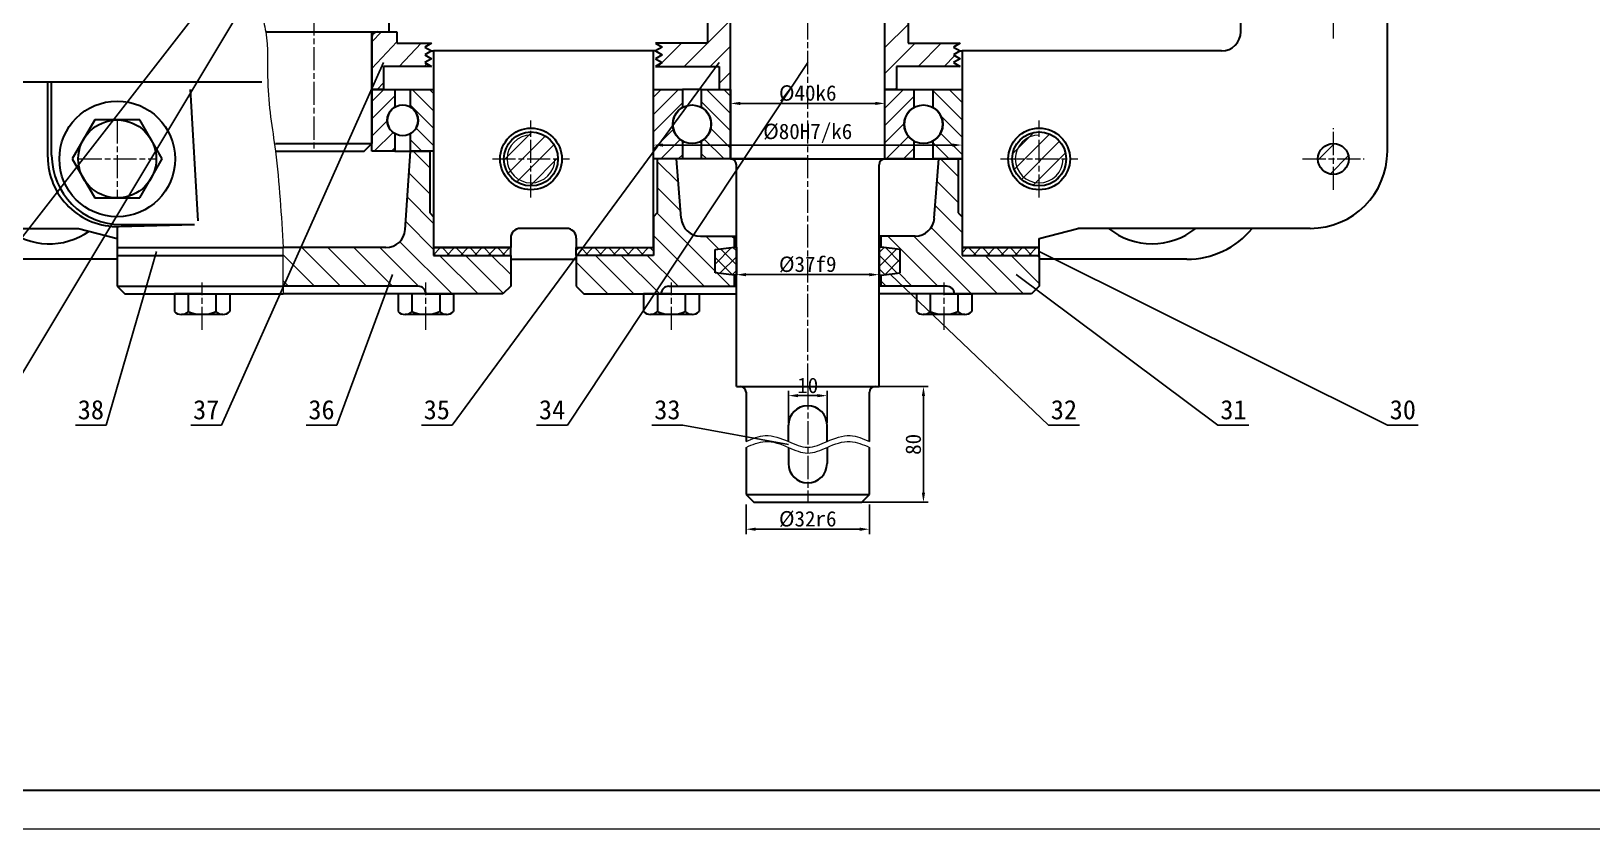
# Model space of a CAD drawing. Header units: millimetres. Extents: x 0 to 1189, y 0 to 841.
# Drawn here: x 217 to 621.5, y 0 to 206.8 of the extents above; entities that cross this region are included whole.
import ezdxf
from ezdxf import colors
from ezdxf.entities.mleader import LeaderData, LeaderLine
from ezdxf.enums import TextEntityAlignment as Align
from ezdxf.math import Vec2, Vec3

# ---------------------------------------------------------------- set-up
doc = ezdxf.new("R2010")
doc.units = ezdxf.units.MM
doc.header["$LTSCALE"] = 0.25
doc.linetypes.add('ACAD_ISO08W100', pattern=[36, 24, -3, 6, -3])
for name, color, linetype, lineweight in [('中心线', 7, 'ACAD_ISO08W100', 15), ('剖面线', 5, 'Continuous', 15), ('尺寸', 3, 'Continuous', 15), ('文字', 7, 'Continuous', 15), ('标注', 7, 'Continuous', 15), ('粗实线', 7, 'Continuous', 30), ('细实线', 7, 'Continuous', 15)]:
    doc.layers.add(name, color=color, linetype=linetype, lineweight=lineweight)
doc.styles.add('Songti', font='')
doc.styles.get("Standard").update_dxf_attribs({"font": ''})
doc.styles.get('Songti').set_extended_font_data('SimSun')
doc.styles.get('Standard').set_extended_font_data('SimSun')
doc.dimstyles.new('Songti', dxfattribs={"dimtxt": 2.5, "dimasz": 2.5, "dimexe": 1.25, "dimexo": 0.625, "dimtad": 1, "dimdec": 3, "dimdsep": 46, "dimtxsty": 'Songti', "dimcen": 2.5, "dimadec": 0, "dimazin": 0, "dimtfac": 1, "dimtdec": 3, "dimtmove": 0, "dimatfit": 3, "dimfxl": 1, "dimarcsym": 0})

# ---------------------------------------------------------------- blocks, each defined once
blk = doc.blocks.new('*D1188')
at = {"layer": 'Defpoints', "color": 0, "transparency": 16777216}
for p in [(402.27, 84.67), (434.27, 84.67), (434.27, 77.67)]:
    blk.add_point(p, dxfattribs=at)
at = {"layer": '尺寸', "color": 0, "lineweight": -2, "transparency": 16777216}
for p, q in [((402.27, 84.04), (402.27, 76.42)), ((434.27, 84.04), (434.27, 76.42)), ((404.77, 77.67), (431.77, 77.67))]:
    blk.add_line(p, q, dxfattribs=at)
at = {"layer": '尺寸', "color": 0, "transparency": 16777216}
for points in [[(404.77, 78.08), (404.77, 77.25), (402.27, 77.67)], [(431.77, 78.08), (431.77, 77.25), (434.27, 77.67)]]:
    blk.add_solid(points, dxfattribs=at)
at = {"layer": '尺寸', "color": 0, "transparency": 16777216, "insert": (418.27, 80.29), "char_height": 4, "attachment_point": 5, "style": 'Songti'}
blk.add_mtext('%%c32r6', dxfattribs=at)
blk = doc.blocks.new('*D1189')
at = {"layer": 'Defpoints', "color": 0, "transparency": 16777216}
for p in [(418.27, 114.67), (418.27, 84.67), (448.27, 84.67)]:
    blk.add_point(p, dxfattribs=at)
at = {"layer": '尺寸', "color": 0, "lineweight": -2, "transparency": 16777216}
for p, q in [((418.9, 114.67), (449.52, 114.67)), ((448.27, 112.17), (448.27, 87.17)), ((418.9, 84.67), (449.52, 84.67))]:
    blk.add_line(p, q, dxfattribs=at)
at = {"layer": '尺寸', "color": 0, "transparency": 16777216}
for points in [[(447.85, 112.17), (448.69, 112.17), (448.27, 114.67)], [(447.85, 87.17), (448.69, 87.17), (448.27, 84.67)]]:
    blk.add_solid(points, dxfattribs=at)
at = {"layer": '尺寸', "color": 0, "transparency": 16777216, "insert": (445.65, 99.67), "char_height": 4, "attachment_point": 5, "rotation": 90, "style": 'Songti'}
blk.add_mtext('80', dxfattribs=at)
blk = doc.blocks.new('*D1190')
at = {"layer": 'Defpoints', "color": 0, "transparency": 16777216}
for p in [(423.27, 112.3), (413.27, 104.67), (423.27, 104.67)]:
    blk.add_point(p, dxfattribs=at)
at = {"layer": '尺寸', "color": 0, "lineweight": -2, "transparency": 16777216}
for p, q in [((413.27, 105.29), (413.27, 113.55)), ((423.27, 105.29), (423.27, 113.55)), ((415.77, 112.3), (420.77, 112.3))]:
    blk.add_line(p, q, dxfattribs=at)
at = {"layer": '尺寸', "color": 0, "transparency": 16777216}
for points in [[(415.77, 112.72), (415.77, 111.89), (413.27, 112.3)], [(420.77, 112.72), (420.77, 111.89), (423.27, 112.3)]]:
    blk.add_solid(points, dxfattribs=at)
at = {"layer": '尺寸', "color": 0, "transparency": 16777216, "insert": (418.27, 114.93), "char_height": 4, "attachment_point": 5, "style": 'Songti'}
blk.add_mtext('10', dxfattribs=at)
blk = doc.blocks.new('*D1195')
at = {"layer": 'Defpoints', "color": 0, "transparency": 16777216}
for p in [(398.27, 188.07), (438.27, 188.07), (438.27, 188.07)]:
    blk.add_point(p, dxfattribs=at)
at = {"layer": '尺寸', "color": 0, "lineweight": -2, "transparency": 16777216}
for p, q in [((398.27, 188.69), (398.27, 189.32)), ((400.77, 188.07), (435.77, 188.07)), ((438.27, 188.69), (438.27, 189.32))]:
    blk.add_line(p, q, dxfattribs=at)
at = {"layer": '尺寸', "color": 0, "transparency": 16777216}
for points in [[(400.77, 188.48), (400.77, 187.65), (398.27, 188.07)], [(435.77, 188.48), (435.77, 187.65), (438.27, 188.07)]]:
    blk.add_solid(points, dxfattribs=at)
at = {"layer": '尺寸', "color": 0, "transparency": 16777216, "insert": (418.27, 190.69), "char_height": 4, "attachment_point": 5, "style": 'Songti'}
blk.add_mtext('%%c40k6', dxfattribs=at)
blk = doc.blocks.new('*D1196')
at = {"layer": 'Defpoints', "color": 0, "transparency": 16777216}
for p in [(378.27, 177.27), (458.27, 177.27), (458.27, 177.27)]:
    blk.add_point(p, dxfattribs=at)
at = {"layer": '尺寸', "color": 0, "lineweight": -2, "transparency": 16777216}
for p, q in [((378.27, 177.89), (378.27, 178.52)), ((458.27, 177.89), (458.27, 178.52)), ((380.77, 177.27), (455.77, 177.27))]:
    blk.add_line(p, q, dxfattribs=at)
at = {"layer": '尺寸', "color": 0, "transparency": 16777216}
for points in [[(380.77, 177.68), (380.77, 176.85), (378.27, 177.27)], [(455.77, 177.68), (455.77, 176.85), (458.27, 177.27)]]:
    blk.add_solid(points, dxfattribs=at)
at = {"layer": '尺寸', "color": 0, "transparency": 16777216, "insert": (418.27, 180.33), "char_height": 4, "attachment_point": 5, "style": 'Songti'}
blk.add_mtext('%%c80H7/k6', dxfattribs=at)
blk = doc.blocks.new('*D1200')
at = {"layer": 'Defpoints', "color": 0, "transparency": 16777216}
for p in [(399.77, 143.67), (436.77, 143.67), (436.77, 143.67)]:
    blk.add_point(p, dxfattribs=at)
at = {"layer": '尺寸', "color": 0, "lineweight": -2, "transparency": 16777216}
for p, q in [((399.77, 144.29), (399.77, 144.92)), ((402.27, 143.67), (434.27, 143.67)), ((436.77, 144.29), (436.77, 144.92))]:
    blk.add_line(p, q, dxfattribs=at)
at = {"layer": '尺寸', "color": 0, "transparency": 16777216}
for points in [[(402.27, 144.08), (402.27, 143.25), (399.77, 143.67)], [(434.27, 144.08), (434.27, 143.25), (436.77, 143.67)]]:
    blk.add_solid(points, dxfattribs=at)
at = {"layer": '尺寸', "color": 0, "transparency": 16777216, "insert": (418.27, 146.29), "char_height": 4, "attachment_point": 5, "style": 'Songti'}
blk.add_mtext('%%c37f9', dxfattribs=at)
blk = doc.blocks.new('_None')

msp = doc.modelspace()

# ---------------------------------------------------------------- hatches: boundary and pattern name
at = {"layer": '剖面线'}
h = msp.add_hatch(dxfattribs=at)
h.set_pattern_fill('ANSI31', color=256, scale=1.5, style=0)
h.paths.add_polyline_path([(398.27, 214.17), (392.27, 214.17), (392.27, 203.67), (378.77, 203.67), (380.5, 202.67), (378.77, 201.67), (380.5, 200.67), (378.77, 199.67), (380.5, 198.67), (378.77, 197.67), (395.27, 197.67), (395.27, 191.67), (398.27, 191.67)], flags=16)
h = msp.add_hatch(dxfattribs=at)
h.set_pattern_fill('ANSI31', color=256, scale=1.5, style=0)
h.paths.add_polyline_path([(438.27, 214.17), (444.27, 214.17), (444.27, 203.67), (457.77, 203.67), (456.04, 202.67), (457.77, 201.67), (456.04, 200.67), (457.77, 199.67), (456.04, 198.67), (457.77, 197.67), (441.27, 197.67), (441.27, 191.67), (438.27, 191.67)], flags=16)
h = msp.add_hatch(dxfattribs=at)
h.set_pattern_fill('ANSI31', color=256, scale=1.5, angle=1.5, style=0)
h.paths.add_polyline_path([(305.27, 206.67), (311.77, 206.67), (311.77, 203.67), (320.77, 203.67), (319.04, 202.67), (320.77, 201.67), (319.04, 200.67), (320.77, 199.67), (319.04, 198.67), (320.77, 197.67), (308.27, 197.67), (308.27, 191.67), (305.27, 191.67)], flags=16)
h = msp.add_hatch(dxfattribs=at)
h.set_pattern_fill('ANSI31', color=256, style=0)
edge = h.paths.add_edge_path(flags=16)
edge.add_line((305.27, 183.67), (305.27, 191.67))
edge.add_line((305.27, 191.67), (311.27, 191.67))
edge.add_line((311.27, 191.67), (311.27, 187.13))
edge.add_arc((313.27, 183.67), 4, 120, 240)
edge.add_line((311.27, 180.2), (311.27, 175.67))
edge.add_line((311.27, 175.67), (305.27, 175.67))
edge.add_line((305.27, 175.67), (305.27, 183.67))
h = msp.add_hatch(dxfattribs=at)
h.set_pattern_fill('ANSI31', color=256, angle=90, style=0)
edge = h.paths.add_edge_path(flags=16)
edge.add_line((321.27, 183.67), (321.27, 175.67))
edge.add_line((321.27, 175.67), (315.27, 175.67))
edge.add_line((315.27, 175.67), (315.27, 180.2))
edge.add_arc((313.27, 183.67), 4, 300, 420)
edge.add_line((315.27, 187.13), (315.27, 191.67))
edge.add_line((315.27, 191.67), (321.27, 191.67))
edge.add_line((321.27, 191.67), (321.27, 183.67))
h = msp.add_hatch(dxfattribs=at)
h.set_pattern_fill('ANSI31', color=256, style=0)
edge = h.paths.add_edge_path(flags=16)
edge.add_line((378.27, 182.67), (378.27, 191.67))
edge.add_line((378.27, 191.67), (385.77, 191.67))
edge.add_line((385.77, 191.67), (385.77, 187))
edge.add_arc((388.27, 182.67), 5, 120, 240)
edge.add_line((385.77, 178.34), (385.77, 173.67))
edge.add_line((385.77, 173.67), (378.27, 173.67))
edge.add_line((378.27, 173.67), (378.27, 182.67))
h = msp.add_hatch(dxfattribs=at)
h.set_pattern_fill('ANSI31', color=256, angle=90, style=0)
edge = h.paths.add_edge_path(flags=16)
edge.add_line((398.27, 182.67), (398.27, 173.67))
edge.add_line((398.27, 173.67), (390.77, 173.67))
edge.add_line((390.77, 173.67), (390.77, 178.34))
edge.add_arc((388.27, 182.67), 5, 300, 420)
edge.add_line((390.77, 187), (390.77, 191.67))
edge.add_line((390.77, 191.67), (398.27, 191.67))
edge.add_line((398.27, 191.67), (398.27, 182.67))
h = msp.add_hatch(dxfattribs=at)
h.set_pattern_fill('ANSI31', color=256, style=0)
edge = h.paths.add_edge_path(flags=16)
edge.add_line((438.27, 182.67), (438.27, 191.67))
edge.add_line((438.27, 191.67), (445.77, 191.67))
edge.add_line((445.77, 191.67), (445.77, 187))
edge.add_arc((448.27, 182.67), 5, 120, 240)
edge.add_line((445.77, 178.34), (445.77, 173.67))
edge.add_line((445.77, 173.67), (438.27, 173.67))
edge.add_line((438.27, 173.67), (438.27, 182.67))
h = msp.add_hatch(dxfattribs=at)
h.set_pattern_fill('ANSI31', color=256, angle=90, style=0)
edge = h.paths.add_edge_path(flags=16)
edge.add_line((458.27, 182.67), (458.27, 173.67))
edge.add_line((458.27, 173.67), (450.77, 173.67))
edge.add_line((450.77, 173.67), (450.77, 178.34))
edge.add_arc((448.27, 182.67), 5, 300, 420)
edge.add_line((450.77, 187), (450.77, 191.67))
edge.add_line((450.77, 191.67), (458.27, 191.67))
edge.add_line((458.27, 191.67), (458.27, 182.67))
h = msp.add_hatch(dxfattribs=at)
h.set_pattern_fill('ANSI31', color=256, style=0)
edge = h.paths.add_edge_path(flags=16)
edge.add_arc((346.53, 173.67), 7, 0, 360)
h = msp.add_hatch(dxfattribs=at)
h.set_pattern_fill('ANSI31', color=256, style=0)
edge = h.paths.add_edge_path(flags=16)
edge.add_arc((478.27, 173.67), 7, 0, 360)
h = msp.add_hatch(dxfattribs=at)
h.set_pattern_fill('ANSI31', color=256, style=0)
edge = h.paths.add_edge_path(flags=16)
edge.add_arc((478.27, 173.67), 7, 0, 360)
h = msp.add_hatch(dxfattribs=at)
h.set_pattern_fill('ANSI31', color=256, scale=1.5, angle=90, style=0)
edge = h.paths.add_edge_path(flags=16)
edge.add_arc((308.93, 155.67), 5, 270, 356.1859)
edge.add_line((313.92, 155.33), (315.27, 175.67))
edge.add_line((315.27, 175.67), (320.27, 175.67))
edge.add_line((320.27, 175.67), (320.27, 159.67))
edge.add_line((320.27, 159.67), (321.27, 158.67))
edge.add_line((321.27, 158.67), (321.27, 150.67))
edge.add_line((321.27, 150.67), (321.27, 148.67))
edge.add_line((321.27, 148.67), (326.77, 148.67))
edge.add_line((326.77, 148.67), (335.77, 148.67))
edge.add_line((335.77, 148.67), (341.27, 148.67))
edge.add_line((341.27, 148.67), (341.27, 140.67))
edge.add_line((341.27, 140.67), (339.27, 138.67))
edge.add_line((339.27, 138.67), (335.77, 138.67))
edge.add_line((335.77, 138.67), (326.77, 138.67))
edge.add_line((326.77, 138.67), (319.27, 138.67))
edge.add_arc((317.27, 138.67), 2, 0, 90)
edge.add_line((317.27, 140.67), (290.27, 140.67))
edge.add_line((290.27, 140.67), (282.27, 140.67))
edge.add_line((282.27, 140.67), (282.27, 150.67))
edge.add_line((282.27, 150.67), (308.93, 150.67))
h = msp.add_hatch(dxfattribs=at)
h.set_pattern_fill('ANSI31', color=256, scale=1.5, style=0)
edge = h.paths.add_edge_path(flags=16)
edge.add_arc((554.54, 173.67), 4, 0, 360)
h = msp.add_hatch(dxfattribs=at)
h.set_pattern_fill('ANSI31', color=256, scale=1.5, angle=90, style=0)
edge = h.paths.add_edge_path(flags=16)
edge.add_arc((390.44, 158.67), 5, 184.3841, 270)
edge.add_line((390.44, 153.67), (399.27, 153.67))
edge.add_line((399.27, 153.67), (399.27, 150.78))
edge.add_line((399.27, 150.78), (394.27, 150.17))
edge.add_line((394.27, 150.17), (394.27, 144.17))
edge.add_line((394.27, 144.17), (399.27, 143.55))
edge.add_line((399.27, 143.55), (399.27, 140.67))
edge.add_line((399.27, 140.67), (382.27, 140.67))
edge.add_arc((382.27, 138.67), 2, 90, 180)
edge.add_line((380.27, 138.67), (372.77, 138.67))
edge.add_line((372.77, 138.67), (363.77, 138.67))
edge.add_line((363.77, 138.67), (360.27, 138.67))
edge.add_line((360.27, 138.67), (358.27, 140.67))
edge.add_line((358.27, 140.67), (358.27, 148.67))
edge.add_line((358.27, 148.67), (363.77, 148.67))
edge.add_line((363.77, 148.67), (372.77, 148.67))
edge.add_line((372.77, 148.67), (378.27, 148.67))
edge.add_line((378.27, 148.67), (378.27, 150.67))
edge.add_line((378.27, 150.67), (378.27, 158.67))
edge.add_line((378.27, 158.67), (379.27, 159.67))
edge.add_line((379.27, 159.67), (379.27, 173.67))
edge.add_line((379.27, 173.67), (384.27, 173.67))
edge.add_line((384.27, 173.67), (385.45, 158.28))
h = msp.add_hatch(dxfattribs=at)
h.set_pattern_fill('ANSI31', color=256, scale=1.5, angle=90, style=0)
edge = h.paths.add_edge_path(flags=16)
edge.add_arc((446.11, 158.67), 5, 270, 355.6159)
edge.add_line((451.09, 158.28), (452.27, 173.67))
edge.add_line((452.27, 173.67), (457.27, 173.67))
edge.add_line((457.27, 173.67), (457.27, 159.67))
edge.add_line((457.27, 159.67), (458.27, 158.67))
edge.add_line((458.27, 158.67), (458.27, 150.67))
edge.add_line((458.27, 150.67), (458.27, 148.67))
edge.add_line((458.27, 148.67), (463.77, 148.67))
edge.add_line((463.77, 148.67), (472.77, 148.67))
edge.add_line((472.77, 148.67), (478.27, 148.67))
edge.add_line((478.27, 148.67), (478.27, 140.67))
edge.add_line((478.27, 140.67), (476.27, 138.67))
edge.add_line((476.27, 138.67), (472.77, 138.67))
edge.add_line((472.77, 138.67), (463.77, 138.67))
edge.add_line((463.77, 138.67), (456.27, 138.67))
edge.add_arc((454.27, 138.67), 2, 0, 90)
edge.add_line((454.27, 140.67), (437.27, 140.67))
edge.add_line((437.27, 140.67), (437.27, 143.55))
edge.add_line((437.27, 143.55), (442.27, 144.17))
edge.add_line((442.27, 144.17), (442.27, 150.17))
edge.add_line((442.27, 150.17), (437.27, 150.78))
edge.add_line((437.27, 150.78), (437.27, 153.67))
edge.add_line((437.27, 153.67), (446.11, 153.67))
h = msp.add_hatch(dxfattribs=at)
h.set_pattern_fill('ANSI37', color=256, scale=0.8, style=0)
h.paths.add_polyline_path([(341.27, 148.67), (341.27, 150.67), (321.27, 150.67), (321.27, 148.67)], flags=16)
h = msp.add_hatch(dxfattribs=at)
h.set_pattern_fill('ANSI37', color=256, scale=0.8, style=0)
h.paths.add_polyline_path([(358.27, 148.67), (358.27, 150.67), (378.27, 150.67), (378.27, 148.67)], flags=16)
h = msp.add_hatch(dxfattribs=at)
h.set_pattern_fill('ANSI37', color=256, scale=0.8, style=0)
h.paths.add_polyline_path([(399.77, 147.17), (399.77, 143.55), (399.27, 143.55), (394.27, 144.17), (394.27, 150.17), (399.27, 150.78), (399.77, 150.78)], flags=16)
h = msp.add_hatch(dxfattribs=at)
h.set_pattern_fill('ANSI37', color=256, scale=0.8, style=0)
h.paths.add_polyline_path([(436.77, 147.17), (436.77, 143.55), (437.27, 143.55), (442.27, 144.17), (442.27, 150.17), (437.27, 150.78), (436.77, 150.78)], flags=16)
h = msp.add_hatch(dxfattribs=at)
h.set_pattern_fill('ANSI37', color=256, scale=0.8, style=0)
h.paths.add_polyline_path([(478.27, 148.67), (478.27, 150.67), (458.27, 150.67), (458.27, 148.67)], flags=16)

# ---------------------------------------------------------------- linework, layer by layer
at = {"layer": '中心线'}
for p, q in [((290.27, 373.67), (290.27, 175.67)), ((418.27, 114.67), (418.27, 314.67)), ((554.54, 204.92), (554.54, 224.92)), ((239.27, 183.67), (239.27, 163.67)), ((346.53, 163.67), (346.53, 183.67)), ((346.53, 163.67), (346.53, 183.67)), ((478.27, 163.67), (478.27, 183.67)), ((478.27, 163.67), (478.27, 183.67)), ((478.27, 163.67), (478.27, 183.67)), ((478.27, 163.67), (478.27, 183.67)), ((554.54, 165.67), (554.54, 181.67)), ((229.27, 173.67), (249.27, 173.67)), ((336.53, 173.67), (356.53, 173.67)), ((336.53, 173.67), (356.53, 173.67)), ((468.27, 173.67), (488.27, 173.67)), ((468.27, 173.67), (488.27, 173.67)), ((468.27, 173.67), (488.27, 173.67)), ((468.27, 173.67), (488.27, 173.67)), ((546.54, 173.67), (562.54, 173.67)), ((261.28, 129.37), (261.28, 141.67)), ((319.26, 129.37), (319.26, 141.67)), ((382.92, 129.37), (382.92, 141.67)), ((453.63, 129.37), (453.63, 141.67)), ((418.27, 114.67), (418.27, 84.67))]:
    msp.add_line(p, q, dxfattribs=at)
at = {"layer": '文字'}
msp.add_line((0, 0), (1189, 0), dxfattribs=at)
at = {"layer": '粗实线'}
for p, q in [((530.54, 206.67), (530.54, 244.17)), ((568.54, 175.67), (568.54, 244.17)), ((398.27, 173.67), (398.27, 214.67)), ((438.27, 173.67), (438.27, 214.67)), ((309.77, 206.67), (309.77, 211.67)), ((392.27, 214.17), (392.27, 203.67)), ((398.27, 191.67), (398.27, 214.17)), ((438.27, 191.67), (438.27, 214.17)), ((444.27, 214.17), (444.27, 203.67)), ((277.77, 206.67), (309.77, 206.67)), ((305.27, 206.67), (311.77, 206.67)), ((305.27, 191.67), (305.27, 206.67)), ((306.77, 206.67), (309.77, 206.67)), ((311.77, 206.67), (311.77, 203.67)), ((305.27, 205.17), (305.27, 177.67)), ((311.77, 203.67), (320.77, 203.67)), ((320.77, 203.67), (319.04, 202.67)), ((319.04, 202.67), (320.77, 201.67)), ((392.27, 203.67), (378.77, 203.67)), ((378.77, 203.67), (380.5, 202.67)), ((380.5, 202.67), (378.77, 201.67)), ((444.27, 203.67), (457.77, 203.67)), ((457.77, 203.67), (456.04, 202.67)), ((456.04, 202.67), (457.77, 201.67)), ((320.77, 201.67), (319.04, 200.67)), ((319.04, 200.67), (320.77, 199.67)), ((320.77, 199.67), (319.04, 198.67)), ((319.04, 198.67), (320.77, 197.67)), ((320.77, 201.67), (321.27, 201.67)), ((321.27, 201.67), (321.27, 150.67)), ((321.27, 201.67), (321.27, 150.67)), ((378.27, 201.67), (321.27, 201.67)), ((378.27, 150.67), (378.27, 201.67)), ((378.77, 201.67), (378.27, 201.67)), ((378.77, 201.67), (380.5, 200.67)), ((380.5, 200.67), (378.77, 199.67)), ((378.77, 199.67), (380.5, 198.67)), ((380.5, 198.67), (378.77, 197.67)), ((457.77, 201.67), (456.04, 200.67)), ((456.04, 200.67), (457.77, 199.67)), ((457.77, 199.67), (456.04, 198.67)), ((456.04, 198.67), (457.77, 197.67)), ((457.77, 201.67), (458.27, 201.67)), ((525.54, 201.67), (458.27, 201.67)), ((458.27, 201.67), (458.27, 150.67)), ((320.77, 197.67), (308.27, 197.67)), ((308.27, 197.67), (308.27, 191.67)), ((378.77, 197.67), (395.27, 197.67)), ((395.27, 197.67), (395.27, 191.67)), ((457.77, 197.67), (441.27, 197.67)), ((441.27, 197.67), (441.27, 191.67)), ((205.67, 193.67), (276.77, 193.67)), ((221.27, 174.15), (221.27, 193.67)), ((222.27, 174.67), (222.27, 193.67)), ((260.27, 157.67), (258.27, 191.67)), ((305.27, 183.67), (305.27, 191.67)), ((305.27, 191.67), (311.27, 191.67)), ((308.27, 191.67), (305.27, 191.67)), ((311.27, 191.67), (311.27, 187.13)), ((311.27, 191.67), (315.27, 191.67)), ((315.27, 187.13), (315.27, 191.67)), ((315.27, 191.67), (321.27, 191.67)), ((321.27, 191.67), (321.27, 183.67)), ((378.27, 182.67), (378.27, 191.67)), ((378.27, 191.67), (385.77, 191.67)), ((385.77, 191.67), (385.77, 187)), ((390.77, 191.67), (385.77, 191.67)), ((390.77, 187), (390.77, 191.67)), ((390.77, 191.67), (398.27, 191.67)), ((395.27, 191.67), (398.27, 191.67)), ((398.27, 191.67), (398.27, 182.67)), ((438.27, 182.67), (438.27, 191.67)), ((438.27, 191.67), (445.77, 191.67)), ((441.27, 191.67), (438.27, 191.67)), ((445.77, 191.67), (445.77, 187)), ((445.77, 191.67), (450.77, 191.67)), ((450.77, 187), (450.77, 191.67)), ((450.77, 191.67), (458.27, 191.67)), ((458.27, 191.67), (458.27, 182.67)), ((233.43, 183.78), (227.6, 173.67)), ((245.11, 183.78), (233.43, 183.78)), ((250.95, 173.67), (245.11, 183.78)), ((305.27, 175.67), (305.27, 183.67)), ((321.27, 183.67), (321.27, 175.67)), ((378.27, 173.67), (378.27, 182.67)), ((398.27, 182.67), (398.27, 173.67)), ((438.27, 173.67), (438.27, 182.67)), ((458.27, 182.67), (458.27, 173.67)), ((311.27, 180.2), (311.27, 175.67)), ((315.27, 175.67), (315.27, 180.2)), ((385.77, 178.34), (385.77, 173.67)), ((390.77, 173.67), (390.77, 178.34)), ((445.77, 178.34), (445.77, 173.67)), ((450.77, 173.67), (450.77, 178.34)), ((280.27, 177.67), (305.27, 177.67)), ((280.27, 175.67), (303.27, 175.67)), ((303.27, 175.67), (305.27, 177.67)), ((311.27, 175.67), (305.27, 175.67)), ((311.27, 175.67), (315.27, 175.67)), ((313.92, 155.33), (315.27, 175.67)), ((321.27, 175.67), (315.27, 175.67)), ((315.27, 175.67), (320.27, 175.67)), ((320.27, 175.67), (320.27, 159.67)), ((227.6, 173.67), (233.43, 163.56)), ((245.11, 163.56), (250.95, 173.67)), ((385.77, 173.67), (378.27, 173.67)), ((418.27, 173.67), (378.27, 173.67)), ((384.27, 173.67), (379.27, 173.67)), ((379.27, 173.67), (379.27, 159.67)), ((385.45, 158.28), (384.27, 173.67)), ((390.77, 173.67), (385.77, 173.67)), ((398.27, 173.67), (390.77, 173.67)), ((398.27, 173.67), (438.27, 173.67)), ((399.77, 114.67), (399.77, 172.17)), ((418.27, 173.67), (458.27, 173.67)), ((436.77, 114.67), (436.77, 172.17)), ((445.77, 173.67), (438.27, 173.67)), ((445.77, 173.67), (450.77, 173.67)), ((458.27, 173.67), (450.77, 173.67)), ((451.09, 158.28), (452.27, 173.67)), ((452.27, 173.67), (457.27, 173.67)), ((457.27, 173.67), (457.27, 159.67)), ((233.43, 163.56), (245.11, 163.56)), ((320.27, 159.67), (321.27, 158.67)), ((321.27, 158.67), (321.27, 150.67)), ((379.27, 159.67), (378.27, 158.67)), ((378.27, 158.67), (378.27, 150.67)), ((457.27, 159.67), (458.27, 158.67)), ((458.27, 158.67), (458.27, 150.67)), ((180.67, 155.67), (229.27, 155.67)), ((229.27, 155.67), (239.27, 153.08)), ((239.27, 156.17), (239.27, 150.67)), ((239.74, 156.15), (259.27, 156.67)), ((240.27, 156.67), (259.27, 156.67)), ((343.79, 155.67), (343.79, 155.67)), ((355.75, 155.67), (343.79, 155.67)), ((478.27, 153.08), (488.27, 155.67)), ((548.54, 155.67), (488.27, 155.67)), ((239.27, 150.67), (282.27, 150.67)), ((239.27, 150.67), (239.27, 140.67)), ((308.93, 150.67), (282.27, 150.67)), ((321.27, 150.67), (321.27, 148.67)), ((341.27, 150.67), (321.27, 150.67)), ((321.27, 150.67), (321.27, 148.67)), ((321.27, 150.67), (321.27, 150.67)), ((321.27, 150.67), (341.27, 150.67)), ((341.27, 153.15), (341.27, 150.67)), ((341.27, 148.67), (341.27, 150.67)), ((358.27, 153.15), (358.27, 150.67)), ((358.27, 150.67), (378.27, 150.67)), ((358.27, 148.67), (358.27, 150.67)), ((358.27, 150.67), (378.27, 150.67)), ((378.27, 150.67), (378.27, 150.67)), ((378.27, 150.67), (378.27, 148.67)), ((378.27, 150.67), (378.27, 148.67)), ((390.44, 153.67), (399.27, 153.67)), ((394.27, 150.17), (399.27, 150.78)), ((394.27, 150.17), (399.27, 150.78)), ((394.27, 144.17), (394.27, 150.17)), ((394.27, 144.17), (394.27, 150.17)), ((399.27, 150.78), (399.27, 153.67)), ((399.27, 153.67), (399.77, 153.67)), ((399.27, 150.78), (399.77, 150.78)), ((399.77, 150.78), (399.77, 147.17)), ((437.27, 153.67), (436.77, 153.67)), ((437.27, 150.78), (436.77, 150.78)), ((436.77, 150.78), (436.77, 147.17)), ((446.11, 153.67), (437.27, 153.67)), ((437.27, 150.78), (437.27, 153.67)), ((442.27, 150.17), (437.27, 150.78)), ((442.27, 150.17), (437.27, 150.78)), ((442.27, 144.17), (442.27, 150.17)), ((442.27, 144.17), (442.27, 150.17)), ((458.27, 150.67), (458.27, 150.67)), ((458.27, 150.67), (478.27, 150.67)), ((458.27, 150.67), (458.27, 148.67)), ((478.27, 150.67), (458.27, 150.67)), ((458.27, 150.67), (458.27, 148.67)), ((478.27, 150.67), (478.27, 153.08)), ((478.27, 148.67), (478.27, 150.67)), ((239.27, 147.67), (212.67, 147.67)), ((239.27, 148.67), (282.27, 148.67)), ((321.27, 148.67), (326.77, 148.67)), ((321.27, 148.67), (341.27, 148.67)), ((326.77, 148.67), (335.77, 148.67)), ((335.77, 148.67), (341.27, 148.67)), ((341.27, 148.67), (341.27, 140.67)), ((341.27, 147.67), (358.27, 147.67)), ((363.77, 148.67), (358.27, 148.67)), ((358.27, 148.67), (358.27, 140.67)), ((378.27, 148.67), (358.27, 148.67)), ((372.77, 148.67), (363.77, 148.67)), ((378.27, 148.67), (372.77, 148.67)), ((399.77, 147.17), (399.77, 143.55)), ((436.77, 147.17), (436.77, 143.55)), ((458.27, 148.67), (463.77, 148.67)), ((458.27, 148.67), (478.27, 148.67)), ((463.77, 148.67), (472.77, 148.67)), ((472.77, 148.67), (478.27, 148.67)), ((478.27, 148.67), (478.27, 140.67)), ((516.54, 147.67), (478.27, 147.67)), ((399.27, 143.55), (394.27, 144.17)), ((399.27, 143.55), (394.27, 144.17)), ((399.27, 140.67), (399.27, 143.55)), ((399.77, 143.55), (399.27, 143.55)), ((436.77, 143.55), (437.27, 143.55)), ((437.27, 143.55), (442.27, 144.17)), ((437.27, 143.55), (442.27, 144.17)), ((437.27, 140.67), (437.27, 143.55)), ((239.27, 140.67), (241.27, 138.67)), ((239.27, 140.67), (282.27, 140.67)), ((241.27, 138.67), (282.27, 138.67)), ((261.28, 138.67), (254.09, 138.67)), ((254.09, 138.67), (254.09, 138.67)), ((254.09, 138.67), (254.09, 134.11)), ((257.68, 138.67), (257.68, 134.11)), ((261.28, 138.67), (268.47, 138.67)), ((264.87, 138.67), (264.87, 134.11)), ((268.47, 138.67), (268.47, 138.67)), ((268.47, 138.67), (268.47, 134.11)), ((290.27, 140.67), (282.27, 140.67)), ((319.27, 138.67), (282.27, 138.67)), ((317.27, 140.67), (290.27, 140.67)), ((319.26, 138.67), (312.07, 138.67)), ((312.07, 138.67), (312.07, 138.67)), ((312.07, 138.67), (312.07, 134.11)), ((315.67, 138.67), (315.67, 134.11)), ((319.26, 138.67), (326.45, 138.67)), ((326.77, 138.67), (319.27, 138.67)), ((319.27, 138.67), (319.27, 138.67)), ((322.86, 138.67), (322.86, 134.11)), ((326.45, 138.67), (326.45, 138.67)), ((326.45, 138.67), (326.45, 134.11)), ((335.77, 138.67), (326.77, 138.67)), ((339.27, 138.67), (335.77, 138.67)), ((341.27, 140.67), (339.27, 138.67)), ((358.27, 140.67), (360.27, 138.67)), ((360.27, 138.67), (363.77, 138.67)), ((363.77, 138.67), (372.77, 138.67)), ((372.77, 138.67), (380.27, 138.67)), ((382.92, 138.67), (375.73, 138.67)), ((375.73, 138.67), (375.73, 138.67)), ((375.73, 138.67), (375.73, 134.11)), ((379.32, 138.67), (379.32, 134.11)), ((380.27, 138.67), (380.27, 138.67)), ((380.27, 138.67), (399.77, 138.67)), ((382.27, 140.67), (399.27, 140.67)), ((382.92, 138.67), (390.11, 138.67)), ((386.51, 138.67), (386.51, 134.11)), ((390.11, 138.67), (390.11, 138.67)), ((390.11, 138.67), (390.11, 134.11)), ((399.27, 140.67), (399.77, 140.67)), ((437.27, 140.67), (436.77, 140.67)), ((456.27, 138.67), (436.77, 138.67)), ((454.27, 140.67), (437.27, 140.67)), ((453.63, 138.67), (446.44, 138.67)), ((446.44, 138.67), (446.44, 138.67)), ((446.44, 138.67), (446.44, 134.11)), ((450.03, 138.67), (450.03, 134.11)), ((453.63, 138.67), (460.82, 138.67)), ((463.77, 138.67), (456.27, 138.67)), ((456.27, 138.67), (456.27, 138.67)), ((457.22, 138.67), (457.22, 134.11)), ((460.82, 138.67), (460.82, 138.67)), ((460.82, 138.67), (460.82, 134.11)), ((472.77, 138.67), (463.77, 138.67)), ((476.27, 138.67), (472.77, 138.67)), ((478.27, 140.67), (476.27, 138.67)), ((266.67, 133.37), (255.89, 133.37)), ((324.65, 133.37), (313.87, 133.37)), ((388.31, 133.37), (377.52, 133.37)), ((459.02, 133.37), (448.23, 133.37)), ((399.77, 114.67), (436.77, 114.67)), ((402.27, 113.17), (402.27, 100.43)), ((434.27, 100.43), (434.27, 113.17)), ((413.27, 100.43), (413.27, 104.67)), ((423.27, 100.43), (423.27, 104.67)), ((402.27, 98.9), (402.27, 86.67)), ((413.27, 98.9), (413.27, 94.67)), ((423.27, 98.9), (423.27, 94.67)), ((434.27, 86.67), (434.27, 98.9)), ((402.27, 86.67), (404.27, 84.67)), ((402.27, 86.67), (434.27, 86.67)), ((432.27, 84.67), (434.27, 86.67)), ((404.27, 84.67), (432.27, 84.67)), ((25, 10), (1179, 10))]:
    msp.add_line(p, q, dxfattribs=at)
for centre, radius in [((239.27, 173.67), 15), ((313.27, 183.67), 4), ((388.27, 182.67), 5), ((448.27, 182.67), 5), ((239.27, 173.67), 10.11), ((346.53, 173.67), 8), ((346.53, 173.67), 7), ((478.27, 173.67), 8), ((478.27, 173.67), 8), ((478.27, 173.67), 7), ((478.27, 173.67), 7), ((554.54, 173.67), 4)]:
    msp.add_circle(centre, radius, dxfattribs=at)
for centre, radius, start, end in [((306.77, 205.17), 1.5, 90, 180), ((525.54, 206.67), 5, 270, 0), ((313.27, 183.67), 4, 120, 240), ((313.27, 183.67), 4, 300, 60), ((388.27, 182.67), 5, 120, 240), ((388.27, 182.67), 5, 300, 60), ((448.27, 182.67), 5, 120, 240), ((448.27, 182.67), 5, 300, 60), ((239.27, 174.15), 18, 180, 271.5074), ((240.27, 174.67), 18, 180, 270), ((548.54, 175.67), 20, 270, 0), ((398.27, 172.17), 1.5, 0, 90), ((438.27, 172.17), 1.5, 90, 180), ((390.44, 158.67), 5, 184.3841, 270), ((446.11, 158.67), 5, 270, 355.6159), ((221.67, 169.67), 18, 231.0576, 305.1613), ((308.93, 155.67), 5, 270, 356.1859), ((343.79, 153.15), 2.52, 90, 180), ((355.75, 153.15), 2.52, 0, 90), ((507.54, 169.67), 18, 231.0576, 308.9424), ((516.54, 169.67), 22, 270, 320.4788), ((317.27, 138.67), 2, 0, 90), ((382.27, 138.67), 2, 90, 180), ((454.27, 138.67), 2, 0, 90), ((255.89, 135.91), 2.54, 225, 315), ((261.28, 142.42), 9.05, 246.5982, 293.4018), ((266.67, 135.91), 2.54, 225, 315), ((313.87, 135.91), 2.54, 225, 315), ((319.26, 142.42), 9.05, 246.5982, 293.4018), ((324.65, 135.91), 2.54, 225, 315), ((377.52, 135.91), 2.54, 225, 315), ((382.92, 142.42), 9.05, 246.5982, 293.4018), ((388.31, 135.91), 2.54, 225, 315), ((448.23, 135.91), 2.54, 225, 315), ((453.63, 142.42), 9.05, 246.5982, 293.4018), ((459.02, 135.91), 2.54, 225, 315), ((400.77, 113.17), 1.5, 0, 90), ((435.77, 113.17), 1.5, 90, 180), ((418.27, 104.67), 5, 0, 180), ((418.27, 94.67), 5, 180, 0)]:
    msp.add_arc(centre, radius, start, end, dxfattribs=at)
at = {"layer": '细实线'}
for q in [(282.27, 150.67), (282.27, 138.67)]:
    msp.add_line((282.27, 140.67), q, dxfattribs=at)
for centre in [(346.53, 173.67), (478.27, 173.67), (478.27, 173.67)]:
    msp.add_arc(centre, 6.2, 90, 0, dxfattribs=at)
for points, knots in [([(258.04, 233.17), (259.65, 232.38), (264.48, 230.04), (278.84, 231.69), (275.4, 215.41), (278.66, 204.25), (277.66, 191.83), (280.99, 173.43), (281.8, 159.03), (282.27, 150.67)], [0, 0, 0, 0, 5.440919, 16.296742, 34.052023, 39.151043, 52.160655, 70.271425, 95.351297, 95.351297, 95.351297, 95.351297]), ([(402.27, 100.43), (403.93, 101.14), (407.56, 102.68), (412.98, 100.64), (418.27, 98.15), (423.56, 100.64), (428.98, 102.68), (432.61, 101.14), (434.27, 100.43)], [0, 0, 0, 0, 5.220153, 11.404812, 16.624965, 21.845118, 28.029777, 33.24993, 33.24993, 33.24993, 33.24993]), ([(402.27, 98.9), (403.93, 99.61), (407.56, 101.15), (412.98, 99.11), (418.27, 96.62), (423.56, 99.11), (428.98, 101.15), (432.61, 99.61), (434.27, 98.9)], [0, 0, 0, 0, 5.220153, 11.404812, 16.624965, 21.845118, 28.029777, 33.24993, 33.24993, 33.24993, 33.24993])]:
    msp.add_open_spline(points, degree=3, knots=knots, dxfattribs=at)

# ---------------------------------------------------------------- texts
at = {"layer": '文字', "style": 'Songti'}
for s, p in [('38', (232.44, 108.67)), ('37', (262.33, 108.67)), ('36', (292.22, 108.67)), ('35', (322.11, 108.67)), ('34', (351.99, 108.67)), ('33', (381.88, 108.67)), ('32', (484.69, 108.67)), ('31', (528.62, 108.67)), ('30', (572.54, 108.67))]:
    msp.add_text(s, height=5, dxfattribs=at).set_placement(p, align=Align.MIDDLE_CENTER)

# ---------------------------------------------------------------- dimensions: what is measured, and where the dimension line sits
at = {"layer": '尺寸'}
for base, p1, p2, override, picture, middle in [((438.27, 188.07), (398.27, 188.07), (438.27, 188.07), {"dimtxt": 4, "dimasz": 2.5, "dimdec": 0, "dimdsep": 46, "dimpost": '%%c<>k6'}, '*D1195', (418.27, 190.69)), ((458.27, 177.27), (378.27, 177.27), (458.27, 177.27), {"dimtxt": 4, "dimasz": 2.5, "dimdec": 0, "dimdsep": 46, "dimpost": '%%c<>H7/k6'}, '*D1196', (418.27, 180.33)), ((436.77, 143.67), (399.77, 143.67), (436.77, 143.67), {"dimtxt": 4, "dimasz": 2.5, "dimdec": 0, "dimdsep": 46, "dimpost": '%%c<>f9'}, '*D1200', (418.27, 146.29)), ((423.27, 112.3), (413.27, 104.67), (423.27, 104.67), {"dimtxt": 4, "dimasz": 2.5, "dimdec": 0, "dimdsep": 46, "dimpost": '<>'}, '*D1190', (418.27, 114.93)), ((434.27, 77.67), (402.27, 84.67), (434.27, 84.67), {"dimtxt": 4, "dimasz": 2.5, "dimdec": 0, "dimdsep": 46, "dimpost": '%%c<>r6'}, '*D1188', (418.27, 80.29))]:
    dim = msp.add_linear_dim(base=base, p1=p1, p2=p2, dimstyle='Songti', override=override, dxfattribs=at)
    dim.commit()
    dim.dimension.update_dxf_attribs({"geometry": picture, "text_midpoint": middle})
dim = msp.add_linear_dim(base=(448.27, 84.67), p1=(418.27, 114.67), p2=(418.27, 84.67), angle=90, text='80', dimstyle='Songti', override={"dimtxt": 4, "dimasz": 2.5, "dimdec": 0, "dimdsep": 46, "dimpost": '<>'}, dxfattribs=at)
dim.commit()
dim.dimension.update_dxf_attribs({"geometry": '*D1189', "text_midpoint": (445.65, 99.67)})

# ---------------------------------------------------------------- leaders
at = {"layer": '标注'}
ml = msp.add_multileader_mtext('Standard', dxfattribs=at)
ml.set_content('', color=256)
ml.set_leader_properties()
ml.set_arrow_properties(name='NONE')
ml.build(insert=Vec2(0, 0))
ml.multileader.update_dxf_attribs({"text_left_attachment_type": 5, "text_right_attachment_type": 5, "dogleg_length": 6})
ctx = ml.context
ctx.base_point = Vec3(166.67, 104.67)
ctx.left_attachment, ctx.right_attachment = 5, 5
notes = []
notes.append((ctx, [(1, (1, 1, 0), (176.67, 104.67), (-1, 0), 6, [(0, [(285.27, 244.17)], 0, [])])]))
ctx.mtext.insert, ctx.mtext.flow_direction = Vec3(168.67, 108.67), 5
ml = msp.add_multileader_mtext('Standard', dxfattribs=at)
ml.set_content('', color=256)
ml.set_leader_properties()
ml.set_arrow_properties(name='NONE')
ml.build(insert=Vec2(0, 0))
ml.multileader.update_dxf_attribs({"text_left_attachment_type": 5, "text_right_attachment_type": 5, "dogleg_length": 6})
ctx = ml.context
ctx.base_point = Vec3(196.55, 104.67)
ctx.left_attachment, ctx.right_attachment = 5, 5
notes.append((ctx, [(1, (1, 1, 0), (206.55, 104.67), (-1, 0), 6, [(0, [(270.77, 211.67)], 0, [])])]))
ctx.mtext.insert, ctx.mtext.flow_direction = Vec3(198.55, 108.67), 5
ml = msp.add_multileader_mtext('Standard', dxfattribs=at)
ml.set_content('', color=256)
ml.set_leader_properties()
ml.set_arrow_properties(name='NONE')
ml.build(insert=Vec2(0, 0))
ml.multileader.update_dxf_attribs({"text_left_attachment_type": 5, "text_right_attachment_type": 5, "dogleg_length": 6})
ctx = ml.context
ctx.base_point = Vec3(256.33, 104.67)
ctx.left_attachment, ctx.right_attachment = 5, 5
notes.append((ctx, [(1, (1, 1, 0), (266.33, 104.67), (-1, 0), 6, [(0, [(308.27, 198.67)], 0, [])])]))
ctx.mtext.insert, ctx.mtext.flow_direction = Vec3(258.33, 108.67), 5
ml = msp.add_multileader_mtext('Standard', dxfattribs=at)
ml.set_content('', color=256)
ml.set_leader_properties()
ml.set_arrow_properties(name='NONE')
ml.build(insert=Vec2(0, 0))
ml.multileader.update_dxf_attribs({"text_left_attachment_type": 5, "text_right_attachment_type": 5, "dogleg_length": 6})
ctx = ml.context
ctx.base_point = Vec3(316.11, 104.67)
ctx.left_attachment, ctx.right_attachment = 5, 5
notes.append((ctx, [(1, (1, 1, 0), (326.11, 104.67), (-1, 0), 6, [(0, [(395.27, 198.67)], 0, [])])]))
ctx.mtext.insert, ctx.mtext.flow_direction = Vec3(318.11, 108.67), 5
ml = msp.add_multileader_mtext('Standard', dxfattribs=at)
ml.set_content('', color=256)
ml.set_leader_properties()
ml.set_arrow_properties(name='NONE')
ml.build(insert=Vec2(0, 0))
ml.multileader.update_dxf_attribs({"text_left_attachment_type": 5, "text_right_attachment_type": 5, "dogleg_length": 6})
ctx = ml.context
ctx.base_point = Vec3(345.99, 104.67)
ctx.left_attachment, ctx.right_attachment = 5, 5
notes.append((ctx, [(1, (1, 1, 0), (355.99, 104.67), (-1, 0), 6, [(0, [(418.27, 198.67)], 0, [])])]))
ctx.mtext.insert, ctx.mtext.flow_direction = Vec3(347.99, 108.67), 5
ml = msp.add_multileader_mtext('Standard', dxfattribs=at)
ml.set_content('', color=256)
ml.set_leader_properties()
ml.set_arrow_properties(name='NONE')
ml.build(insert=Vec2(0, 0))
ml.multileader.update_dxf_attribs({"text_left_attachment_type": 5, "text_right_attachment_type": 5, "dogleg_length": 6})
ctx = ml.context
ctx.base_point = Vec3(226.44, 104.67)
ctx.left_attachment, ctx.right_attachment = 5, 5
notes.append((ctx, [(1, (1, 1, 0), (236.44, 104.67), (-1, 0), 6, [(0, [(249.47, 149.67)], 0, [])])]))
ctx.mtext.insert, ctx.mtext.flow_direction = Vec3(228.44, 108.67), 5
ml = msp.add_multileader_mtext('Standard', dxfattribs=at)
ml.set_content('', color=256)
ml.set_leader_properties()
ml.set_arrow_properties(name='NONE')
ml.build(insert=Vec2(0, 0))
ml.multileader.update_dxf_attribs({"text_left_attachment_type": 5, "text_right_attachment_type": 5, "dogleg_length": 6})
ctx = ml.context
ctx.base_point = Vec3(574.54, 104.67)
ctx.left_attachment, ctx.right_attachment = 5, 5
notes.append((ctx, [(0, (1, 1, 0), (568.54, 104.67), (1, 0), 6, [(0, [(478.27, 149.67)], 0, [])])]))
ctx.mtext.insert, ctx.mtext.flow_direction = Vec3(576.54, 108.67), 5
ml = msp.add_multileader_mtext('Standard', dxfattribs=at)
ml.set_content('', color=256)
ml.set_leader_properties()
ml.set_arrow_properties(name='NONE')
ml.build(insert=Vec2(0, 0))
ml.multileader.update_dxf_attribs({"text_left_attachment_type": 5, "text_right_attachment_type": 5, "dogleg_length": 6})
ctx = ml.context
ctx.base_point = Vec3(286.22, 104.67)
ctx.left_attachment, ctx.right_attachment = 5, 5
notes.append((ctx, [(1, (1, 1, 0), (296.22, 104.67), (-1, 0), 6, [(0, [(310.67, 143.67)], 0, [])])]))
ctx.mtext.insert, ctx.mtext.flow_direction = Vec3(288.22, 108.67), 5
ml = msp.add_multileader_mtext('Standard', dxfattribs=at)
ml.set_content('', color=256)
ml.set_leader_properties()
ml.set_arrow_properties(name='NONE')
ml.build(insert=Vec2(0, 0))
ml.multileader.update_dxf_attribs({"text_left_attachment_type": 5, "text_right_attachment_type": 5, "dogleg_length": 6})
ctx = ml.context
ctx.base_point = Vec3(486.69, 104.67)
ctx.left_attachment, ctx.right_attachment = 5, 5
notes.append((ctx, [(0, (1, 1, 0), (480.69, 104.67), (1, 0), 6, [(0, [(439.77, 143.67)], 0, [])])]))
ctx.mtext.insert, ctx.mtext.flow_direction = Vec3(488.69, 108.67), 5
ml = msp.add_multileader_mtext('Standard', dxfattribs=at)
ml.set_content('', color=256)
ml.set_leader_properties()
ml.set_arrow_properties(name='NONE')
ml.build(insert=Vec2(0, 0))
ml.multileader.update_dxf_attribs({"text_left_attachment_type": 5, "text_right_attachment_type": 5, "dogleg_length": 6})
ctx = ml.context
ctx.base_point = Vec3(530.62, 104.67)
ctx.left_attachment, ctx.right_attachment = 5, 5
notes.append((ctx, [(0, (1, 1, 0), (524.62, 104.67), (1, 0), 6, [(0, [(472.27, 143.67)], 0, [])])]))
ctx.mtext.insert, ctx.mtext.flow_direction = Vec3(532.62, 108.67), 5
ml = msp.add_multileader_mtext('Standard', dxfattribs=at)
ml.set_content('', color=256)
ml.set_leader_properties()
ml.set_arrow_properties(name='NONE')
ml.build(insert=Vec2(0, 0))
ml.multileader.update_dxf_attribs({"text_left_attachment_type": 5, "text_right_attachment_type": 5, "dogleg_length": 6})
ctx = ml.context
ctx.base_point = Vec3(375.88, 104.67)
ctx.left_attachment, ctx.right_attachment = 5, 5
notes.append((ctx, [(1, (1, 1, 0), (385.88, 104.67), (-1, 0), 6, [(0, [(413.27, 99.67)], 0, [])])]))
ctx.mtext.insert, ctx.mtext.flow_direction = Vec3(377.88, 108.67), 5
for ctx, leaders in notes:
    for number, flags, end, landing, length, lines in leaders:
        leader = LeaderData()
        leader.index, (leader.has_last_leader_line, leader.has_dogleg_vector, leader.attachment_direction) = number, flags
        leader.last_leader_point, leader.dogleg_vector, leader.dogleg_length = Vec3(end), Vec3(landing), length
        for number, points, colour, breaks in lines:
            line = LeaderLine()
            line.index, line.vertices, line.color, line.breaks = number, Vec3.list(points), colors.encode_raw_color(colour), breaks
            leader.lines.append(line)
        ctx.leaders.append(leader)

doc.saveas('drawing.dxf')
